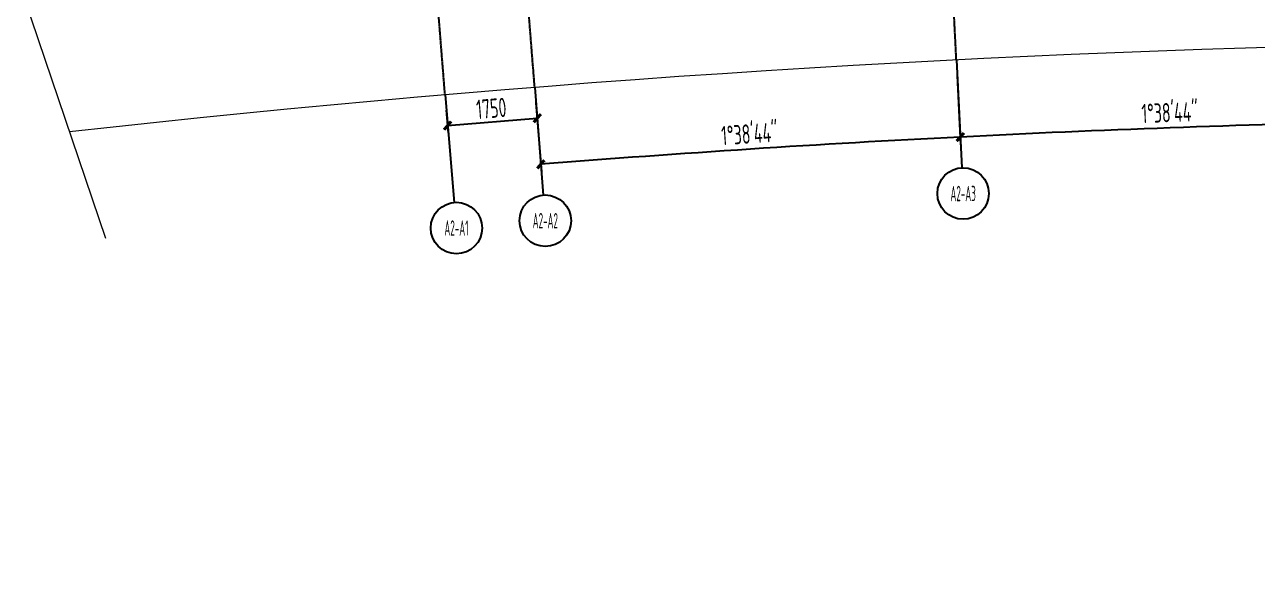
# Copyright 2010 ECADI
# Model space of a CAD drawing. Header units: millimetres. Extents: x 11677979 to 24947533, y -12764720 to -6308891.
# Drawn here: x 11746126 to 11770094, y -6418313 to -6407759 of the extents above; entities that cross this region are included whole.
import ezdxf
from ezdxf.enums import TextEntityAlignment as Align

# ---------------------------------------------------------------- set-up
doc = ezdxf.new("R2010")
doc.units = ezdxf.units.MM
doc.header["$LTSCALE"] = 10
doc.linetypes.add('A2-RG-AXIS$0$CENTER', pattern=[2, 1.25, -0.25, 0.25, -0.25])
doc.linetypes.add('A2-RG-AXIS$0$DOTE', pattern=[2.42, 2, -0.2, 0.02, -0.2])
for name, color, linetype in [('A2-RG-AXIS$0$A-AXIS', 1, 'Continuous'), ('A2-RG-AXIS$0$A-DIMS-100', 1, 'Continuous'), ('A2-RG-AXIS$0$A-GRID', 1, 'A2-RG-AXIS$0$CENTER'), ('A2-RG-AXIS$0$A-SYMB', 4, 'Continuous'), ('A2-RI-RF$0$an-wall-prht', 2, 'Continuous')]:
    doc.layers.add(name, color=color, linetype=linetype)
doc.layers.add('A2-RI-RF$0$A-DETL-LLIN', color=3, linetype='Continuous', lineweight=5)
doc.layers.add('A2-RI-RF$0$A-DETL-MLIN', color=3, linetype='Continuous', lineweight=9)
doc.styles.add('A2-RG-AXIS$0$ECADI', font='hzs.shx', dxfattribs={"width": 0.7, "bigfont": 'hztxt.shx'})
doc.styles.add('A2-RG-AXIS$0$XD2008', font='hzs.shx', dxfattribs={"width": 0.7, "bigfont": 'hztxt.shx'})
doc.dimstyles.new('A2-RG-AXIS$0$XD150', dxfattribs={"dimscale": 300, "dimtxt": 2.5, "dimasz": 1.5, "dimexe": 1, "dimexo": 2, "dimgap": 0.5, "dimtad": 1, "dimdec": 0, "dimdsep": 46, "dimtxsty": 'A2-RG-AXIS$0$XD2008', "dimcen": 2.5, "dimclrt": 4, "dimaunit": 1, "dimadec": 3, "dimazin": 0, "dimtfac": 1, "dimtdec": 0, "dimtmove": 2, "dimatfit": 3, "dimfxl": 0, "dimtolj": 1, "dimtzin": 0, "dimarcsym": 0})
doc.dimstyles.new('A2-RG-AXIS$0$XD150$0', dxfattribs={"dimscale": 150, "dimtxt": 2.5, "dimasz": 1, "dimexe": 1, "dimexo": 2, "dimgap": 0.5, "dimtad": 1, "dimdec": 0, "dimdsep": 46, "dimtxsty": 'A2-RG-AXIS$0$XD2008', "dimblk": 'A2-RG-AXIS$0$_ArchTick', "dimcen": 2.5, "dimclrt": 4, "dimaunit": 1, "dimadec": 0, "dimazin": 0, "dimtfac": 1, "dimtdec": 0, "dimtmove": 2, "dimatfit": 3, "dimfxl": 0, "dimtolj": 1, "dimtzin": 0, "dimarcsym": 0})

# ---------------------------------------------------------------- blocks, each defined once
blk = doc.blocks.new('A2-RG-AXIS$0$ECADI-TAG-GRID')
at = {"color": 13}
blk.add_circle((0, 0), 5, dxfattribs=at)
at = {"style": 'A2-RG-AXIS$0$ECADI', "width": 0.7}
blk.add_attdef('GRID', text='', height=5, dxfattribs=at).set_placement((0, 0), align=Align.MIDDLE)
blk = doc.blocks.new('A2-RG-AXIS$0$_ArchTick')
at = {"color": 0, "linetype": 'ByBlock', "const_width": 0.4}
blk.add_lwpolyline([(-0.5, -0.5), (0.5, 0.5)], dxfattribs=at)
blk = doc.blocks.new('*D537')
at = {"layer": 'A2-RG-AXIS$0$A-DIMS-100', "color": 0, "lineweight": -2, "ltscale": 3, "transparency": 16777216}
for p, q in [((11754324, -6409423), (11754361, -6409871)), ((11756068, -6409279), (11756105, -6409727)), ((11754349, -6409722), (11756093, -6409578))]:
    blk.add_line(p, q, dxfattribs=at)
at = {"layer": 'Defpoints', "color": 0, "ltscale": 3, "transparency": 16777216}
for p in [(11754299, -6409124), (11756043, -6408980), (11756093, -6409578)]:
    blk.add_point(p, dxfattribs=at)
at = {"layer": 'A2-RG-AXIS$0$A-DIMS-100', "color": 0, "lineweight": -2, "ltscale": 3, "transparency": 16777216, "xscale": 150, "yscale": 150, "zscale": 150}
for p, rotation in [((11754349, -6409722), 184.7234992870808), ((11756093, -6409578), 4.723499287080827)]:
    blk.add_blockref('A2-RG-AXIS$0$_ArchTick', p, dxfattribs=dict(at, rotation=rotation))
at = {"layer": 'A2-RG-AXIS$0$A-DIMS-100', "color": 4, "ltscale": 3, "transparency": 16777216, "insert": (11755199, -6409388), "char_height": 375, "attachment_point": 5, "rotation": 4.7235, "style": 'A2-RG-AXIS$0$XD2008'}
blk.add_mtext('\\A1;1750', dxfattribs=at)
blk = doc.blocks.new('*D538')
at = {"layer": 'A2-RG-AXIS$0$A-DIMS-100', "color": 0, "lineweight": -2, "ltscale": 3, "transparency": 16777216}
for p, q in [((11764257, -6408745), (11764325, -6410094)), ((11756067, -6409279), (11756174, -6410624))]:
    blk.add_line(p, q, dxfattribs=at)
blk.add_arc((11778731, -6694179), 284600, 92.90285, 94.54827, dxfattribs=at)
at = {"layer": 'Defpoints', "color": 0, "ltscale": 3, "transparency": 16777216}
for p in [(11764242, -6408446), (11756043, -6408980), (11761598, -6410095), (11778731, -6694179)]:
    blk.add_point(p, dxfattribs=at)
at = {"layer": 'A2-RG-AXIS$0$A-DIMS-100', "color": 0, "lineweight": -2, "ltscale": 3, "transparency": 16777216, "xscale": 150, "yscale": 150, "zscale": 150}
for p, rotation in [((11764318, -6409944), 2.902847624927414), ((11756162, -6410475), 184.5482663924224)]:
    blk.add_blockref('A2-RG-AXIS$0$_ArchTick', p, dxfattribs=dict(at, rotation=rotation))
at = {"layer": 'A2-RG-AXIS$0$A-DIMS-100', "color": 4, "ltscale": 3, "transparency": 16777216, "insert": (11760219, -6409883), "char_height": 375, "attachment_point": 5, "rotation": 3.7256, "style": 'A2-RG-AXIS$0$XD2008'}
blk.add_mtext('\\A1;1°38\'44"', dxfattribs=at)
blk = doc.blocks.new('*D507')
at = {"layer": 'A2-RG-AXIS$0$A-DIMS-100', "color": 0, "lineweight": -2, "ltscale": 3, "transparency": 16777216}
for p, q in [((11772459, -6408448), (11772489, -6409797)), ((11764257, -6408745), (11764325, -6410094))]:
    blk.add_line(p, q, dxfattribs=at)
blk.add_arc((11778731, -6694179), 284600, 91.25743, 92.90285, dxfattribs=at)
at = {"layer": 'Defpoints', "color": 0, "ltscale": 3, "transparency": 16777216}
for p in [(11772452, -6408148), (11764242, -6408446), (11769762, -6409720), (11778731, -6694179)]:
    blk.add_point(p, dxfattribs=at)
at = {"layer": 'A2-RG-AXIS$0$A-DIMS-100', "color": 0, "lineweight": -2, "ltscale": 3, "transparency": 16777216, "xscale": 150, "yscale": 150, "zscale": 150}
for p, rotation in [((11772485, -6409647), 1.257427168479658), ((11764318, -6409944), 182.9028459285604)]:
    blk.add_blockref('A2-RG-AXIS$0$_ArchTick', p, dxfattribs=dict(at, rotation=rotation))
at = {"layer": 'A2-RG-AXIS$0$A-DIMS-100', "color": 4, "ltscale": 3, "transparency": 16777216, "insert": (11768390, -6409468), "char_height": 375, "attachment_point": 5, "rotation": 2.0801, "style": 'A2-RG-AXIS$0$XD2008'}
blk.add_mtext('\\A1;1°38\'44"', dxfattribs=at)
blk = doc.blocks.new('A2-RI-RF$0$5urthfgh')
at = {"layer": 'A2-RI-RF$0$an-wall-prht'}
blk.add_arc((25944, -299026), 292500, 76.03854, 94.95868, dxfattribs=at)
blk = doc.blocks.new('A2-RG-AXIS')
at = {"layer": 'A2-RG-AXIS$0$A-AXIS', "ltscale": 3}
for p, q in [((11764241.9, -6408445.8), (11764348.2, -6410543.1)), ((11754299.2, -6409123.8), (11754478.6, -6411216.1)), ((11756043.3, -6408979.7), (11756209.8, -6411073.1))]:
    blk.add_line(p, q, dxfattribs=at)
at = {"layer": 'A2-RG-AXIS$0$A-GRID', "linetype": 'A2-RG-AXIS$0$DOTE'}
for p, q in [((11764241.9, -6408445.8), (11762206, -6368297.4)), ((11756043.3, -6408979.7), (11752855.5, -6368906.3)), ((11754299.2, -6409123.8), (11751111, -6369045.1))]:
    blk.add_line(p, q, dxfattribs=at)
for radius in [293700, 289100]:
    blk.add_arc((11778730.7, -6694178.7), radius, 75.589281, 95.407645, dxfattribs=at)
at = {"layer": 'A2-RG-AXIS$0$A-SYMB'}
ref = blk.add_blockref('A2-RG-AXIS$0$ECADI-TAG-GRID', (11764373.5, -6411042.5), dxfattribs=dict(at, xscale=100, yscale=100, zscale=100))
ref.add_attrib('GRID', 'A2-A3', dxfattribs={"layer": '0', "extrusion": (0, 0, -1), "height": 300, "style": 'A2-RG-AXIS$0$ECADI', "text_generation_flag": 2, "width": 0.5}).set_placement((-11764373.5, -6411042.5), align=Align.MIDDLE)
ref = blk.add_blockref('A2-RG-AXIS$0$ECADI-TAG-GRID', (11756249.5, -6411571.5), dxfattribs=dict(at, xscale=100, yscale=100, zscale=100))
ref.add_attrib('GRID', 'A2-A2', dxfattribs={"layer": '0', "extrusion": (0, 0, -1), "height": 300, "style": 'A2-RG-AXIS$0$ECADI', "text_generation_flag": 2, "width": 0.5}).set_placement((-11756249.5, -6411571.5), align=Align.MIDDLE)
ref = blk.add_blockref('A2-RG-AXIS$0$ECADI-TAG-GRID', (11754521.3, -6411714.3), dxfattribs=dict(at, xscale=100, yscale=100, zscale=100))
ref.add_attrib('GRID', 'A2-A1', dxfattribs={"layer": '0', "extrusion": (0, 0, -1), "height": 300, "style": 'A2-RG-AXIS$0$ECADI', "text_generation_flag": 2, "width": 0.5}).set_placement((-11754521.3, -6411714.3), align=Align.MIDDLE)
at = {"layer": 'A2-RG-AXIS$0$A-DIMS-100', "ltscale": 3}
for base, p1, p2, picture, middle in [((11769761.9, -6409720.1), (11772452.4, -6408147.6), (11764241.9, -6408445.8), '*D507', (11768389.7, -6409468.2)), ((11761597.7, -6410094.9), (11764241.9, -6408445.8), (11756043.3, -6408979.7), '*D538', (11760218.8, -6409882.6))]:
    dim = blk.add_angular_dim_3p(base=base, center=(11778730.7, -6694178.7), p1=p1, p2=p2, dimstyle='A2-RG-AXIS$0$XD150', override={"dimscale": 150, "dimasz": 1, "dimblk": 'A2-RG-AXIS$0$_ArchTick', "dimadec": 4}, dxfattribs=at)
    dim.commit()
    dim.dimension.update_dxf_attribs({"geometry": picture, "text_midpoint": middle})
dim = blk.add_aligned_dim(p1=(11754299.2, -6409123.8), p2=(11756043.3, -6408979.7), distance=-600, dimstyle='A2-RG-AXIS$0$XD150$0', dxfattribs=at)
dim.commit()
dim.dimension.update_dxf_attribs({"geometry": '*D537', "text_midpoint": (11755199.1, -6409388.1)})
blk = doc.blocks.new('A2-RI-RF')
at = {"layer": 'A2-RI-RF$0$A-DETL-LLIN'}
blk.add_arc((11778730.7, -6694178.7), 286100, 74.628938, 96.367991, dxfattribs=at)
at = {"layer": 'A2-RI-RF$0$A-DETL-MLIN'}
blk.add_line((11746125.5, -6407257.6), (11747696.7, -6411913.5), dxfattribs=at)
blk.add_blockref('A2-RI-RF$0$5urthfgh', (11752786.6, -6395152.1))
at = {"layer": 'A2-RI-RF$0$A-DETL-LLIN'}
blk.add_blockref('A2-RG-AXIS', (0, 0), dxfattribs=at)

msp = doc.modelspace()

# ---------------------------------------------------------------- block references
for name in ['A2-RI-RF', 'A2-RG-AXIS']:
    msp.add_blockref(name, (0, 0))

doc.saveas('drawing.dxf')
